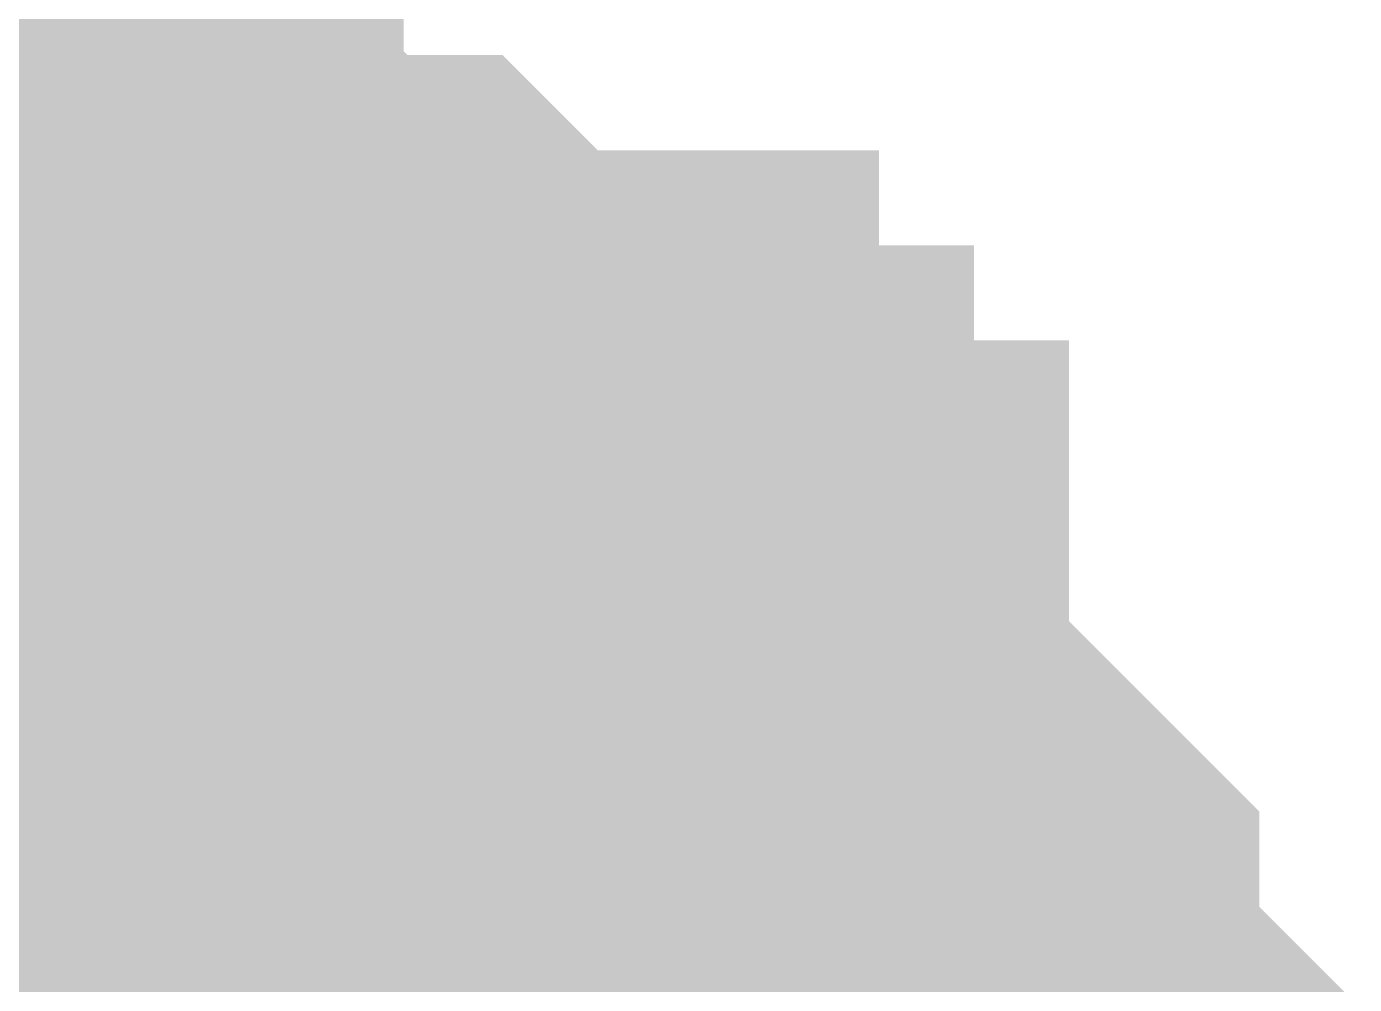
# Model space of a CAD drawing. Header units: inches. Extents: x 0 to 841, y 0 to 594.
# Drawn here: x 790.217 to 790.844, y 197.846 to 198.298 of the extents above; entities that cross this region are included whole.
import ezdxf

# ---------------------------------------------------------------- set-up
doc = ezdxf.new("R2010")
doc.units = ezdxf.units.IN
doc.layers.add('Sheet', color=255, linetype='Continuous')

msp = doc.modelspace()

# ---------------------------------------------------------------- linework, layer by layer
at = {"layer": 'Sheet'}
for points in [[(790.02077, 202.98593, 0.7493, 0.7493, 0), (790.02077, 197.46098, 0.7493, 0.7493, 0)], [(790.06569, 198.22459, 0.29972, 0.29972, 0), (790.11061, 198.22459, 0.29972, 0.29972, 0), (790.11061, 198.22459, 0.29972, 0.29972, 0), (790.15552, 198.22459, 0.29972, 0.29972, 0), (790.20044, 198.22459, 0.29972, 0.29972, 0), (790.24535, 198.17967, 0.29972, 0.29972, 0), (790.29027, 198.17967, 0.29972, 0.29972, 0), (790.29027, 198.17967, 0.29972, 0.29972, 0), (790.33518, 198.13476, 0.29972, 0.29972, 0), (790.3801, 198.13476, 0.29972, 0.29972, 0), (790.3801, 198.13476, 0.29972, 0.29972, 0), (790.42502, 198.08984, 0.29972, 0.29972, 0), (790.46993, 198.08984, 0.29972, 0.29972, 0), (790.46993, 198.04492, 0.29972, 0.29972, 0), (790.51485, 198.04492, 0.29972, 0.29972, 0), (790.51485, 198, 0.29972, 0.29972, 0), (790.55976, 198, 0.29972, 0.29972, 0), (790.55976, 197.95508, 0.29972, 0.29972, 0), (790.60468, 197.91016, 0.29972, 0.29972, 0), (790.60468, 197.91016, 0.29972, 0.29972, 0), (790.64959, 197.86525, 0.29972, 0.29972, 0), (790.64959, 197.82033, 0.29972, 0.29972, 0), (790.64959, 197.82033, 0.29972, 0.29972, 0), (790.69451, 197.77541, 0.29972, 0.29972, 0), (790.69451, 197.73049, 0.29972, 0.29972, 0), (790.69451, 197.68557, 0.29972, 0.29972, 0)], [(790.06569, 198.22459, 0.29972, 0.29972, 0), (790.11061, 198.22459, 0.29972, 0.29972, 0), (790.11061, 198.22459, 0.29972, 0.29972, 0), (790.15552, 198.22459, 0.29972, 0.29972, 0), (790.20044, 198.22459, 0.29972, 0.29972, 0), (790.24535, 198.17967, 0.29972, 0.29972, 0), (790.29027, 198.17967, 0.29972, 0.29972, 0), (790.29027, 198.17967, 0.29972, 0.29972, 0), (790.33518, 198.13476, 0.29972, 0.29972, 0), (790.3801, 198.13476, 0.29972, 0.29972, 0), (790.3801, 198.13476, 0.29972, 0.29972, 0), (790.42502, 198.08984, 0.29972, 0.29972, 0), (790.46993, 198.08984, 0.29972, 0.29972, 0), (790.46993, 198.04492, 0.29972, 0.29972, 0), (790.51485, 198.04492, 0.29972, 0.29972, 0), (790.51485, 198, 0.29972, 0.29972, 0), (790.55976, 198, 0.29972, 0.29972, 0), (790.55976, 197.95508, 0.29972, 0.29972, 0), (790.60468, 197.91016, 0.29972, 0.29972, 0), (790.60468, 197.91016, 0.29972, 0.29972, 0), (790.64959, 197.86525, 0.29972, 0.29972, 0), (790.64959, 197.82033, 0.29972, 0.29972, 0), (790.64959, 197.82033, 0.29972, 0.29972, 0), (790.69451, 197.77541, 0.29972, 0.29972, 0), (790.69451, 197.73049, 0.29972, 0.29972, 0), (790.69451, 197.68557, 0.29972, 0.29972, 0)], [(790.06569, 198.22459, 0.29972, 0.29972, 0), (790.11061, 198.22459, 0.29972, 0.29972, 0), (790.11061, 198.22459, 0.29972, 0.29972, 0), (790.15552, 198.22459, 0.29972, 0.29972, 0), (790.20044, 198.22459, 0.29972, 0.29972, 0), (790.24535, 198.17967, 0.29972, 0.29972, 0), (790.29027, 198.17967, 0.29972, 0.29972, 0), (790.29027, 198.17967, 0.29972, 0.29972, 0), (790.33518, 198.13476, 0.29972, 0.29972, 0), (790.3801, 198.13476, 0.29972, 0.29972, 0), (790.3801, 198.13476, 0.29972, 0.29972, 0), (790.42502, 198.08984, 0.29972, 0.29972, 0), (790.46993, 198.08984, 0.29972, 0.29972, 0), (790.46993, 198.04492, 0.29972, 0.29972, 0), (790.51485, 198.04492, 0.29972, 0.29972, 0), (790.51485, 198, 0.29972, 0.29972, 0), (790.55976, 198, 0.29972, 0.29972, 0), (790.55976, 197.95508, 0.29972, 0.29972, 0), (790.60468, 197.91016, 0.29972, 0.29972, 0), (790.60468, 197.91016, 0.29972, 0.29972, 0), (790.64959, 197.86525, 0.29972, 0.29972, 0), (790.64959, 197.82033, 0.29972, 0.29972, 0), (790.64959, 197.82033, 0.29972, 0.29972, 0), (790.69451, 197.77541, 0.29972, 0.29972, 0), (790.69451, 197.73049, 0.29972, 0.29972, 0), (790.69451, 197.68557, 0.29972, 0.29972, 0)], [(790.06569, 198.22459, 0.29972, 0.29972, 0), (790.11061, 198.22459, 0.29972, 0.29972, 0), (790.11061, 198.22459, 0.29972, 0.29972, 0), (790.15552, 198.22459, 0.29972, 0.29972, 0), (790.20044, 198.22459, 0.29972, 0.29972, 0), (790.24535, 198.17967, 0.29972, 0.29972, 0), (790.29027, 198.17967, 0.29972, 0.29972, 0), (790.29027, 198.17967, 0.29972, 0.29972, 0), (790.33518, 198.13476, 0.29972, 0.29972, 0), (790.3801, 198.13476, 0.29972, 0.29972, 0), (790.3801, 198.13476, 0.29972, 0.29972, 0), (790.42502, 198.08984, 0.29972, 0.29972, 0), (790.46993, 198.08984, 0.29972, 0.29972, 0), (790.46993, 198.04492, 0.29972, 0.29972, 0), (790.51485, 198.04492, 0.29972, 0.29972, 0), (790.51485, 198, 0.29972, 0.29972, 0), (790.55976, 198, 0.29972, 0.29972, 0), (790.55976, 197.95508, 0.29972, 0.29972, 0), (790.60468, 197.91016, 0.29972, 0.29972, 0), (790.60468, 197.91016, 0.29972, 0.29972, 0), (790.64959, 197.86525, 0.29972, 0.29972, 0), (790.64959, 197.82033, 0.29972, 0.29972, 0), (790.64959, 197.82033, 0.29972, 0.29972, 0), (790.69451, 197.77541, 0.29972, 0.29972, 0), (790.69451, 197.73049, 0.29972, 0.29972, 0), (790.69451, 197.68557, 0.29972, 0.29972, 0)], [(790.06569, 198.22459, 0.29972, 0.29972, 0), (790.11061, 198.22459, 0.29972, 0.29972, 0), (790.11061, 198.22459, 0.29972, 0.29972, 0), (790.15552, 198.22459, 0.29972, 0.29972, 0), (790.20044, 198.22459, 0.29972, 0.29972, 0), (790.24535, 198.17967, 0.29972, 0.29972, 0), (790.29027, 198.17967, 0.29972, 0.29972, 0), (790.29027, 198.17967, 0.29972, 0.29972, 0), (790.33518, 198.13476, 0.29972, 0.29972, 0), (790.3801, 198.13476, 0.29972, 0.29972, 0), (790.3801, 198.13476, 0.29972, 0.29972, 0), (790.42502, 198.08984, 0.29972, 0.29972, 0), (790.46993, 198.08984, 0.29972, 0.29972, 0), (790.46993, 198.04492, 0.29972, 0.29972, 0), (790.51485, 198.04492, 0.29972, 0.29972, 0), (790.51485, 198, 0.29972, 0.29972, 0), (790.55976, 198, 0.29972, 0.29972, 0), (790.55976, 197.95508, 0.29972, 0.29972, 0), (790.60468, 197.91016, 0.29972, 0.29972, 0), (790.60468, 197.91016, 0.29972, 0.29972, 0), (790.64959, 197.86525, 0.29972, 0.29972, 0), (790.64959, 197.82033, 0.29972, 0.29972, 0), (790.64959, 197.82033, 0.29972, 0.29972, 0), (790.69451, 197.77541, 0.29972, 0.29972, 0), (790.69451, 197.73049, 0.29972, 0.29972, 0), (790.69451, 197.68557, 0.29972, 0.29972, 0)], [(790.06569, 198.22459, 0.29972, 0.29972, 0), (790.11061, 198.22459, 0.29972, 0.29972, 0), (790.11061, 198.22459, 0.29972, 0.29972, 0), (790.15552, 198.22459, 0.29972, 0.29972, 0), (790.20044, 198.22459, 0.29972, 0.29972, 0), (790.24535, 198.17967, 0.29972, 0.29972, 0), (790.29027, 198.17967, 0.29972, 0.29972, 0), (790.29027, 198.17967, 0.29972, 0.29972, 0), (790.33518, 198.13476, 0.29972, 0.29972, 0), (790.3801, 198.13476, 0.29972, 0.29972, 0), (790.3801, 198.13476, 0.29972, 0.29972, 0), (790.42502, 198.08984, 0.29972, 0.29972, 0), (790.46993, 198.08984, 0.29972, 0.29972, 0), (790.46993, 198.04492, 0.29972, 0.29972, 0), (790.51485, 198.04492, 0.29972, 0.29972, 0), (790.51485, 198, 0.29972, 0.29972, 0), (790.55976, 198, 0.29972, 0.29972, 0), (790.55976, 197.95508, 0.29972, 0.29972, 0), (790.60468, 197.91016, 0.29972, 0.29972, 0), (790.60468, 197.91016, 0.29972, 0.29972, 0), (790.64959, 197.86525, 0.29972, 0.29972, 0), (790.64959, 197.82033, 0.29972, 0.29972, 0), (790.64959, 197.82033, 0.29972, 0.29972, 0), (790.69451, 197.77541, 0.29972, 0.29972, 0), (790.69451, 197.73049, 0.29972, 0.29972, 0), (790.69451, 197.68557, 0.29972, 0.29972, 0)], [(790.15552, 198.22459, 0.09906, 0.09906, 0), (790.20044, 198.22459, 0.09906, 0.09906, 0), (790.24535, 198.17967, 0.09906, 0.09906, 0), (790.29027, 198.17967, 0.09906, 0.09906, 0), (790.29027, 198.17967, 0.09906, 0.09906, 0), (790.33518, 198.13476, 0.09906, 0.09906, 0), (790.3801, 198.13476, 0.09906, 0.09906, 0), (790.3801, 198.13476, 0.09906, 0.09906, 0), (790.42502, 198.08984, 0.09906, 0.09906, 0), (790.46993, 198.08984, 0.09906, 0.09906, 0), (790.46993, 198.04492, 0.09906, 0.09906, 0), (790.51485, 198.04492, 0.09906, 0.09906, 0), (790.51485, 198, 0.09906, 0.09906, 0), (790.55976, 198, 0.09906, 0.09906, 0), (790.55976, 197.95508, 0.09906, 0.09906, 0), (790.60468, 197.91016, 0.09906, 0.09906, 0), (790.60468, 197.91016, 0.09906, 0.09906, 0), (790.64959, 197.86525, 0.09906, 0.09906, 0), (790.64959, 197.82033, 0.09906, 0.09906, 0), (790.64959, 197.82033, 0.09906, 0.09906, 0), (790.69451, 197.77541, 0.09906, 0.09906, 0)], [(790.15552, 198.22459, 0.09906, 0.09906, 0), (790.20044, 198.22459, 0.09906, 0.09906, 0), (790.24535, 198.17967, 0.09906, 0.09906, 0), (790.29027, 198.17967, 0.09906, 0.09906, 0), (790.29027, 198.17967, 0.09906, 0.09906, 0), (790.33518, 198.13476, 0.09906, 0.09906, 0), (790.3801, 198.13476, 0.09906, 0.09906, 0), (790.3801, 198.13476, 0.09906, 0.09906, 0), (790.42502, 198.08984, 0.09906, 0.09906, 0), (790.46993, 198.08984, 0.09906, 0.09906, 0), (790.46993, 198.04492, 0.09906, 0.09906, 0), (790.51485, 198.04492, 0.09906, 0.09906, 0), (790.51485, 198, 0.09906, 0.09906, 0), (790.55976, 198, 0.09906, 0.09906, 0), (790.55976, 197.95508, 0.09906, 0.09906, 0), (790.60468, 197.91016, 0.09906, 0.09906, 0), (790.60468, 197.91016, 0.09906, 0.09906, 0), (790.64959, 197.86525, 0.09906, 0.09906, 0), (790.64959, 197.82033, 0.09906, 0.09906, 0), (790.64959, 197.82033, 0.09906, 0.09906, 0), (790.69451, 197.77541, 0.09906, 0.09906, 0)], [(790.15552, 198.22459, 0.09906, 0.09906, 0), (790.20044, 198.22459, 0.09906, 0.09906, 0), (790.24535, 198.17967, 0.09906, 0.09906, 0), (790.29027, 198.17967, 0.09906, 0.09906, 0), (790.29027, 198.17967, 0.09906, 0.09906, 0), (790.33518, 198.13476, 0.09906, 0.09906, 0), (790.3801, 198.13476, 0.09906, 0.09906, 0), (790.3801, 198.13476, 0.09906, 0.09906, 0), (790.42502, 198.08984, 0.09906, 0.09906, 0), (790.46993, 198.08984, 0.09906, 0.09906, 0), (790.46993, 198.04492, 0.09906, 0.09906, 0), (790.51485, 198.04492, 0.09906, 0.09906, 0), (790.51485, 198, 0.09906, 0.09906, 0), (790.55976, 198, 0.09906, 0.09906, 0), (790.55976, 197.95508, 0.09906, 0.09906, 0), (790.60468, 197.91016, 0.09906, 0.09906, 0), (790.60468, 197.91016, 0.09906, 0.09906, 0), (790.64959, 197.86525, 0.09906, 0.09906, 0), (790.64959, 197.82033, 0.09906, 0.09906, 0), (790.64959, 197.82033, 0.09906, 0.09906, 0), (790.69451, 197.77541, 0.09906, 0.09906, 0)], [(790.15552, 198.22459, 0.09906, 0.09906, 0), (790.20044, 198.22459, 0.09906, 0.09906, 0), (790.24535, 198.17967, 0.09906, 0.09906, 0), (790.29027, 198.17967, 0.09906, 0.09906, 0), (790.29027, 198.17967, 0.09906, 0.09906, 0), (790.33518, 198.13476, 0.09906, 0.09906, 0), (790.3801, 198.13476, 0.09906, 0.09906, 0), (790.3801, 198.13476, 0.09906, 0.09906, 0), (790.42502, 198.08984, 0.09906, 0.09906, 0), (790.46993, 198.08984, 0.09906, 0.09906, 0), (790.46993, 198.04492, 0.09906, 0.09906, 0), (790.51485, 198.04492, 0.09906, 0.09906, 0), (790.51485, 198, 0.09906, 0.09906, 0), (790.55976, 198, 0.09906, 0.09906, 0), (790.55976, 197.95508, 0.09906, 0.09906, 0), (790.60468, 197.91016, 0.09906, 0.09906, 0), (790.60468, 197.91016, 0.09906, 0.09906, 0), (790.64959, 197.86525, 0.09906, 0.09906, 0), (790.64959, 197.82033, 0.09906, 0.09906, 0), (790.64959, 197.82033, 0.09906, 0.09906, 0), (790.69451, 197.77541, 0.09906, 0.09906, 0)], [(790.15552, 198.22459, 0.09906, 0.09906, 0), (790.20044, 198.22459, 0.09906, 0.09906, 0), (790.24535, 198.17967, 0.09906, 0.09906, 0), (790.29027, 198.17967, 0.09906, 0.09906, 0), (790.29027, 198.17967, 0.09906, 0.09906, 0), (790.33518, 198.13476, 0.09906, 0.09906, 0), (790.3801, 198.13476, 0.09906, 0.09906, 0), (790.3801, 198.13476, 0.09906, 0.09906, 0), (790.42502, 198.08984, 0.09906, 0.09906, 0), (790.46993, 198.08984, 0.09906, 0.09906, 0), (790.46993, 198.04492, 0.09906, 0.09906, 0), (790.51485, 198.04492, 0.09906, 0.09906, 0), (790.51485, 198, 0.09906, 0.09906, 0), (790.55976, 198, 0.09906, 0.09906, 0), (790.55976, 197.95508, 0.09906, 0.09906, 0), (790.60468, 197.91016, 0.09906, 0.09906, 0), (790.60468, 197.91016, 0.09906, 0.09906, 0), (790.64959, 197.86525, 0.09906, 0.09906, 0), (790.64959, 197.82033, 0.09906, 0.09906, 0), (790.64959, 197.82033, 0.09906, 0.09906, 0), (790.69451, 197.77541, 0.09906, 0.09906, 0)], [(790.15552, 198.22459, 0.09906, 0.09906, 0), (790.20044, 198.22459, 0.09906, 0.09906, 0), (790.24535, 198.17967, 0.09906, 0.09906, 0), (790.29027, 198.17967, 0.09906, 0.09906, 0), (790.29027, 198.17967, 0.09906, 0.09906, 0), (790.33518, 198.13476, 0.09906, 0.09906, 0), (790.3801, 198.13476, 0.09906, 0.09906, 0), (790.3801, 198.13476, 0.09906, 0.09906, 0), (790.42502, 198.08984, 0.09906, 0.09906, 0), (790.46993, 198.08984, 0.09906, 0.09906, 0), (790.46993, 198.04492, 0.09906, 0.09906, 0), (790.51485, 198.04492, 0.09906, 0.09906, 0), (790.51485, 198, 0.09906, 0.09906, 0), (790.55976, 198, 0.09906, 0.09906, 0), (790.55976, 197.95508, 0.09906, 0.09906, 0), (790.60468, 197.91016, 0.09906, 0.09906, 0), (790.60468, 197.91016, 0.09906, 0.09906, 0), (790.64959, 197.86525, 0.09906, 0.09906, 0), (790.64959, 197.82033, 0.09906, 0.09906, 0), (790.64959, 197.82033, 0.09906, 0.09906, 0), (790.69451, 197.77541, 0.09906, 0.09906, 0)], [(790.06569, 198, 0.29972, 0.29972, 0), (790.11061, 198, 0.29972, 0.29972, 0), (790.11061, 198, 0.29972, 0.29972, 0), (790.15552, 198, 0.29972, 0.29972, 0), (790.15552, 197.95508, 0.29972, 0.29972, 0), (790.20044, 197.95508, 0.29972, 0.29972, 0), (790.20044, 197.95508, 0.29972, 0.29972, 0), (790.24535, 197.95508, 0.29972, 0.29972, 0), (790.24535, 197.95508, 0.29972, 0.29972, 0), (790.29027, 197.91016, 0.29972, 0.29972, 0), (790.29027, 197.91016, 0.29972, 0.29972, 0), (790.33518, 197.91016, 0.29972, 0.29972, 0), (790.33518, 197.86525, 0.29972, 0.29972, 0), (790.33518, 197.86525, 0.29972, 0.29972, 0), (790.3801, 197.86525, 0.29972, 0.29972, 0), (790.3801, 197.82033, 0.29972, 0.29972, 0), (790.3801, 197.82033, 0.29972, 0.29972, 0), (790.42502, 197.77541, 0.29972, 0.29972, 0), (790.42502, 197.77541, 0.29972, 0.29972, 0), (790.42502, 197.73049, 0.29972, 0.29972, 0), (790.46993, 197.73049, 0.29972, 0.29972, 0), (790.46993, 197.68557, 0.29972, 0.29972, 0)], [(790.06569, 198, 0.29972, 0.29972, 0), (790.11061, 198, 0.29972, 0.29972, 0), (790.11061, 198, 0.29972, 0.29972, 0), (790.15552, 198, 0.29972, 0.29972, 0), (790.15552, 197.95508, 0.29972, 0.29972, 0), (790.20044, 197.95508, 0.29972, 0.29972, 0), (790.20044, 197.95508, 0.29972, 0.29972, 0), (790.24535, 197.95508, 0.29972, 0.29972, 0), (790.24535, 197.95508, 0.29972, 0.29972, 0), (790.29027, 197.91016, 0.29972, 0.29972, 0), (790.29027, 197.91016, 0.29972, 0.29972, 0), (790.33518, 197.91016, 0.29972, 0.29972, 0), (790.33518, 197.86525, 0.29972, 0.29972, 0), (790.33518, 197.86525, 0.29972, 0.29972, 0), (790.3801, 197.86525, 0.29972, 0.29972, 0), (790.3801, 197.82033, 0.29972, 0.29972, 0), (790.3801, 197.82033, 0.29972, 0.29972, 0), (790.42502, 197.77541, 0.29972, 0.29972, 0), (790.42502, 197.77541, 0.29972, 0.29972, 0), (790.42502, 197.73049, 0.29972, 0.29972, 0), (790.46993, 197.73049, 0.29972, 0.29972, 0), (790.46993, 197.68557, 0.29972, 0.29972, 0)], [(790.06569, 198, 0.29972, 0.29972, 0), (790.11061, 198, 0.29972, 0.29972, 0), (790.11061, 198, 0.29972, 0.29972, 0), (790.15552, 198, 0.29972, 0.29972, 0), (790.15552, 197.95508, 0.29972, 0.29972, 0), (790.20044, 197.95508, 0.29972, 0.29972, 0), (790.20044, 197.95508, 0.29972, 0.29972, 0), (790.24535, 197.95508, 0.29972, 0.29972, 0), (790.24535, 197.95508, 0.29972, 0.29972, 0), (790.29027, 197.91016, 0.29972, 0.29972, 0), (790.29027, 197.91016, 0.29972, 0.29972, 0), (790.33518, 197.91016, 0.29972, 0.29972, 0), (790.33518, 197.86525, 0.29972, 0.29972, 0), (790.33518, 197.86525, 0.29972, 0.29972, 0), (790.3801, 197.86525, 0.29972, 0.29972, 0), (790.3801, 197.82033, 0.29972, 0.29972, 0), (790.3801, 197.82033, 0.29972, 0.29972, 0), (790.42502, 197.77541, 0.29972, 0.29972, 0), (790.42502, 197.77541, 0.29972, 0.29972, 0), (790.42502, 197.73049, 0.29972, 0.29972, 0), (790.46993, 197.73049, 0.29972, 0.29972, 0), (790.46993, 197.68557, 0.29972, 0.29972, 0)], [(790.06569, 198, 0.29972, 0.29972, 0), (790.11061, 198, 0.29972, 0.29972, 0), (790.11061, 198, 0.29972, 0.29972, 0), (790.15552, 198, 0.29972, 0.29972, 0), (790.15552, 197.95508, 0.29972, 0.29972, 0), (790.20044, 197.95508, 0.29972, 0.29972, 0), (790.20044, 197.95508, 0.29972, 0.29972, 0), (790.24535, 197.95508, 0.29972, 0.29972, 0), (790.24535, 197.95508, 0.29972, 0.29972, 0), (790.29027, 197.91016, 0.29972, 0.29972, 0), (790.29027, 197.91016, 0.29972, 0.29972, 0), (790.33518, 197.91016, 0.29972, 0.29972, 0), (790.33518, 197.86525, 0.29972, 0.29972, 0), (790.33518, 197.86525, 0.29972, 0.29972, 0), (790.3801, 197.86525, 0.29972, 0.29972, 0), (790.3801, 197.82033, 0.29972, 0.29972, 0), (790.3801, 197.82033, 0.29972, 0.29972, 0), (790.42502, 197.77541, 0.29972, 0.29972, 0), (790.42502, 197.77541, 0.29972, 0.29972, 0), (790.42502, 197.73049, 0.29972, 0.29972, 0), (790.46993, 197.73049, 0.29972, 0.29972, 0), (790.46993, 197.68557, 0.29972, 0.29972, 0)], [(790.15552, 197.95508, 0.09906, 0.09906, 0), (790.20044, 197.95508, 0.09906, 0.09906, 0), (790.20044, 197.95508, 0.09906, 0.09906, 0), (790.24535, 197.95508, 0.09906, 0.09906, 0), (790.24535, 197.95508, 0.09906, 0.09906, 0), (790.29027, 197.91016, 0.09906, 0.09906, 0), (790.29027, 197.91016, 0.09906, 0.09906, 0), (790.33518, 197.91016, 0.09906, 0.09906, 0), (790.33518, 197.86525, 0.09906, 0.09906, 0), (790.33518, 197.86525, 0.09906, 0.09906, 0), (790.3801, 197.86525, 0.09906, 0.09906, 0), (790.3801, 197.82033, 0.09906, 0.09906, 0), (790.3801, 197.82033, 0.09906, 0.09906, 0), (790.42502, 197.77541, 0.09906, 0.09906, 0)], [(790.15552, 197.95508, 0.09906, 0.09906, 0), (790.20044, 197.95508, 0.09906, 0.09906, 0), (790.20044, 197.95508, 0.09906, 0.09906, 0), (790.24535, 197.95508, 0.09906, 0.09906, 0), (790.24535, 197.95508, 0.09906, 0.09906, 0), (790.29027, 197.91016, 0.09906, 0.09906, 0), (790.29027, 197.91016, 0.09906, 0.09906, 0), (790.33518, 197.91016, 0.09906, 0.09906, 0), (790.33518, 197.86525, 0.09906, 0.09906, 0), (790.33518, 197.86525, 0.09906, 0.09906, 0), (790.3801, 197.86525, 0.09906, 0.09906, 0), (790.3801, 197.82033, 0.09906, 0.09906, 0), (790.3801, 197.82033, 0.09906, 0.09906, 0), (790.42502, 197.77541, 0.09906, 0.09906, 0)], [(790.15552, 197.95508, 0.09906, 0.09906, 0), (790.20044, 197.95508, 0.09906, 0.09906, 0), (790.20044, 197.95508, 0.09906, 0.09906, 0), (790.24535, 197.95508, 0.09906, 0.09906, 0), (790.24535, 197.95508, 0.09906, 0.09906, 0), (790.29027, 197.91016, 0.09906, 0.09906, 0), (790.29027, 197.91016, 0.09906, 0.09906, 0), (790.33518, 197.91016, 0.09906, 0.09906, 0), (790.33518, 197.86525, 0.09906, 0.09906, 0), (790.33518, 197.86525, 0.09906, 0.09906, 0), (790.3801, 197.86525, 0.09906, 0.09906, 0), (790.3801, 197.82033, 0.09906, 0.09906, 0), (790.3801, 197.82033, 0.09906, 0.09906, 0), (790.42502, 197.77541, 0.09906, 0.09906, 0)], [(790.15552, 197.95508, 0.09906, 0.09906, 0), (790.20044, 197.95508, 0.09906, 0.09906, 0), (790.20044, 197.95508, 0.09906, 0.09906, 0), (790.24535, 197.95508, 0.09906, 0.09906, 0), (790.24535, 197.95508, 0.09906, 0.09906, 0), (790.29027, 197.91016, 0.09906, 0.09906, 0), (790.29027, 197.91016, 0.09906, 0.09906, 0), (790.33518, 197.91016, 0.09906, 0.09906, 0), (790.33518, 197.86525, 0.09906, 0.09906, 0), (790.33518, 197.86525, 0.09906, 0.09906, 0), (790.3801, 197.86525, 0.09906, 0.09906, 0), (790.3801, 197.82033, 0.09906, 0.09906, 0), (790.3801, 197.82033, 0.09906, 0.09906, 0), (790.42502, 197.77541, 0.09906, 0.09906, 0)]]:
    msp.add_lwpolyline(points, format="xyseb", dxfattribs=at)
msp.add_lwpolyline([(789.74589, 197.4996, 0.508, 0.508, 1), (790.25389, 197.4996, 0.508, 0.508, 1)], format="xyseb", close=True, dxfattribs=at)

doc.saveas('drawing.dxf')
